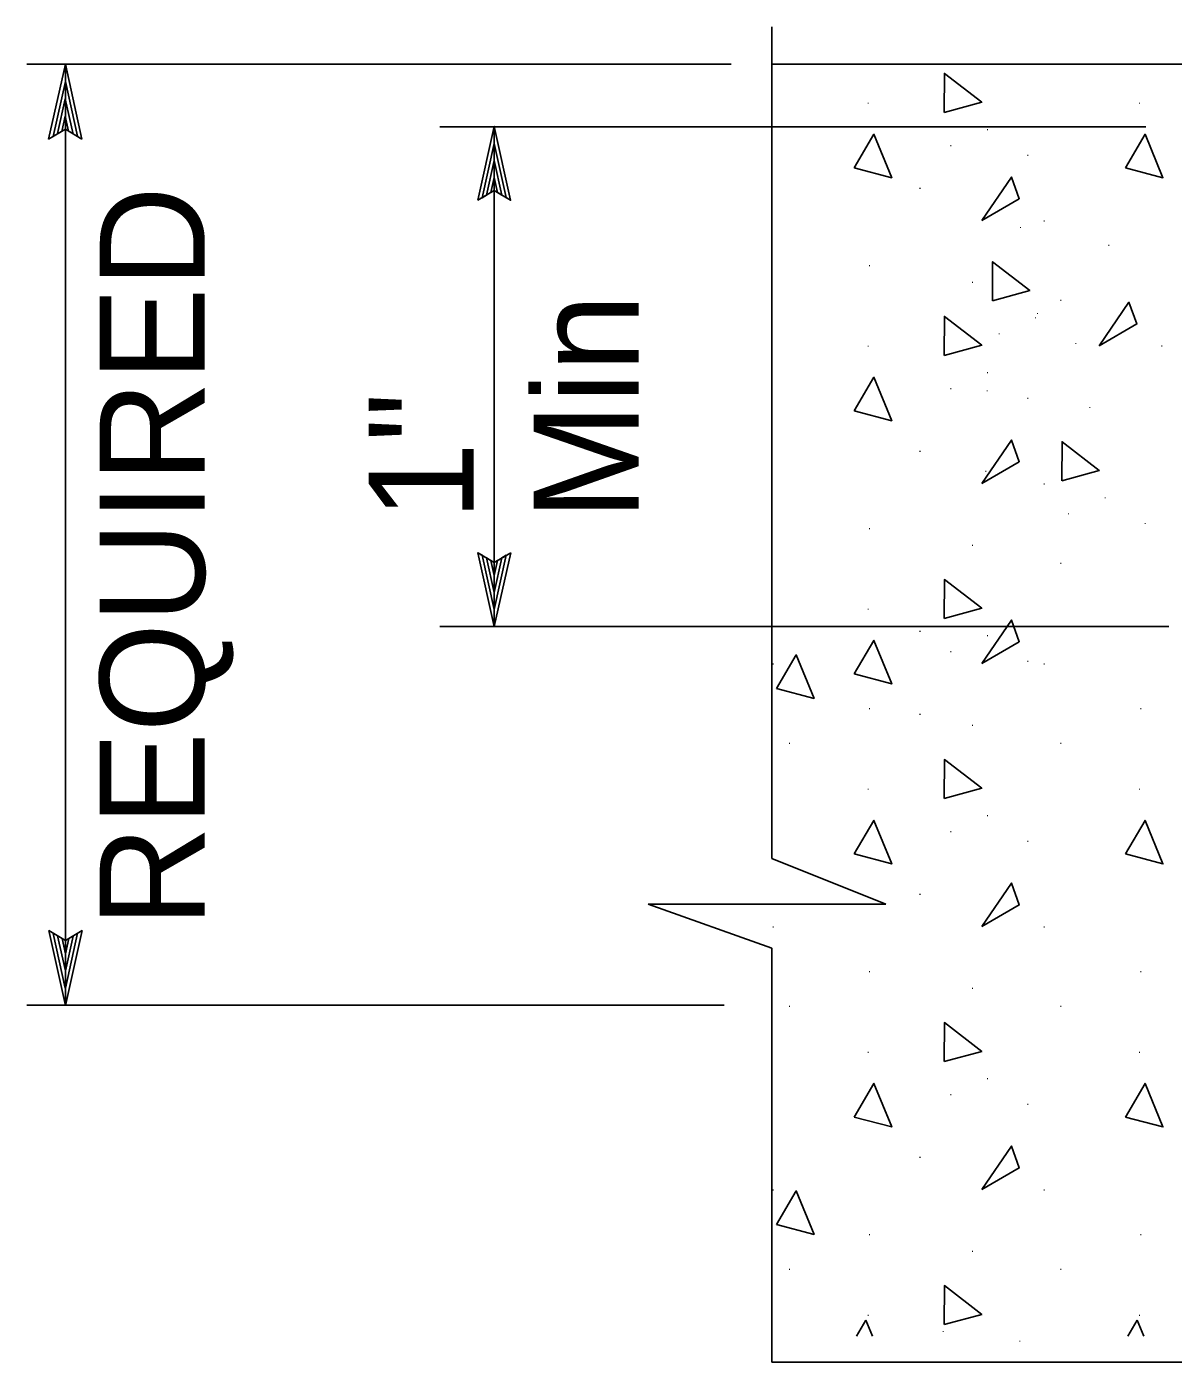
# Model space of a CAD drawing. Extents: x -894 to 866, y -472 to 714.
# Drawn here: x 514.5 to 591, y 258.9 to 347.9 of the extents above; entities that cross this region are included whole.
import ezdxf

# ---------------------------------------------------------------- set-up
doc = ezdxf.new("R2010")
doc.units = 0
doc.layers.add('es_DETAIL', color=7, linetype='Continuous')
doc.layers.add('es_DETAIL-anno', color=7, linetype='Continuous')

msp = doc.modelspace()

# ---------------------------------------------------------------- linework, layer by layer
at = {"layer": 'es_DETAIL'}
for p, q in [((564.2, 347.91), (564.2, 292.468)), ((564.2, 345.41), (592.534, 345.41)), ((571.8, 289.411), (564.2, 292.468)), ((555.967, 289.411), (571.8, 289.411)), ((555.967, 289.411), (564.2, 286.489)), ((564.2, 286.489), (564.2, 258.877)), ((564.2, 258.877), (637.533, 258.877))]:
    msp.add_line(p, q, dxfattribs=at)
for points in [[(575.697, 342.191), (575.718, 344.793), (578.197, 342.873)], [(569.692, 338.496), (571.011, 340.739), (572.198, 337.837)], [(587.777, 338.496), (589.095, 340.739), (590.283, 337.837)], [(578.197, 334.989), (580.174, 337.891), (580.702, 336.441)], [(578.908, 329.643), (578.928, 332.245), (581.407, 330.325)], [(586.034, 326.642), (588.012, 329.545), (588.54, 328.094)], [(575.697, 325.991), (575.718, 328.593), (578.197, 326.672)], [(569.692, 322.296), (571.011, 324.539), (572.198, 321.637)], [(578.197, 317.454), (580.174, 320.356), (580.702, 318.906)], [(583.535, 317.644), (583.555, 320.246), (586.034, 318.326)], [(575.697, 308.456), (575.718, 311.058), (578.197, 309.138)], [(578.197, 305.455), (580.174, 308.357), (580.702, 306.907)], [(569.692, 304.761), (571.011, 307.004), (572.198, 304.102)], [(564.516, 303.793), (565.834, 306.036), (567.021, 303.134)], [(575.697, 296.457), (575.718, 299.059), (578.197, 297.139)], [(569.692, 292.762), (571.011, 295.005), (572.198, 292.103)], [(587.777, 292.762), (589.095, 295.005), (590.283, 292.103)], [(578.197, 287.92), (580.174, 290.823), (580.702, 289.372)], [(575.697, 278.922), (575.718, 281.524), (578.197, 279.604)], [(569.692, 275.227), (571.011, 277.47), (572.198, 274.568)], [(587.777, 275.227), (589.095, 277.47), (590.283, 274.568)], [(578.197, 270.386), (580.174, 273.288), (580.702, 271.837)], [(564.516, 268.06), (565.834, 270.303), (567.021, 267.401)], [(575.697, 261.387), (575.718, 263.989), (578.197, 262.069)]]:
    msp.add_lwpolyline(points, close=True, dxfattribs=at)
for points in [[(569.864, 260.627), (570.486, 261.685)], [(570.486, 261.685), (570.919, 260.627)], [(587.949, 260.627), (588.57, 261.685)], [(588.57, 261.685), (589.004, 260.627)]]:
    msp.add_lwpolyline(points, dxfattribs=at)
at = {"layer": 'es_DETAIL-anno'}
for p, q in [((561.496, 345.41), (514.54, 345.41)), ((515.998, 340.41), (517.115, 345.41)), ((517.115, 345.41), (517.115, 345.41)), ((517.115, 345.41), (518.224, 340.41)), ((517.115, 282.684), (517.115, 345.41)), ((516.295, 340.59), (517.115, 344.26)), ((517.118, 344.251), (517.924, 340.606)), ((516.595, 340.785), (517.113, 343.108)), ((517.113, 343.108), (517.635, 340.753)), ((516.884, 340.932), (517.113, 341.957)), ((517.113, 341.957), (517.336, 340.949)), ((517.115, 341.077), (515.998, 340.41)), ((518.224, 340.41), (517.115, 341.077)), ((589.133, 341.243), (542.075, 341.243)), ((545.703, 307.927), (545.703, 341.26)), ((515.998, 340.41), (515.998, 340.41)), ((518.224, 340.41), (518.224, 340.41)), ((590.665, 307.927), (542.075, 307.927)), ((517.115, 282.661), (516.007, 287.661)), ((516.007, 287.661), (516.007, 287.661)), ((516.007, 287.661), (517.115, 286.994)), ((517.115, 286.994), (518.232, 287.661)), ((518.232, 287.661), (517.115, 282.661)), ((518.232, 287.661), (518.232, 287.661)), ((517.112, 283.82), (516.306, 287.465)), ((517.117, 284.963), (516.595, 287.317)), ((517.118, 286.114), (516.894, 287.121)), ((517.935, 287.48), (517.116, 283.81)), ((517.636, 287.285), (517.117, 284.963)), ((517.347, 287.138), (517.118, 286.114)), ((561.041, 282.684), (514.54, 282.684)), ((517.115, 282.661), (517.115, 282.661))]:
    msp.add_line(p, q, dxfattribs=at)
for points in [[(544.604, 336.339), (545.704, 341.26), (546.795, 336.339), (546.504, 336.514), (545.707, 340.119), (544.896, 336.513), (545.186, 336.686), (545.702, 338.994), (546.213, 336.689), (545.922, 336.864), (545.701, 337.861), (545.477, 336.86), (545.704, 336.995), (546.795, 336.339), (545.704, 336.995)], [(546.802, 312.848), (545.703, 307.927), (544.612, 312.848), (544.903, 312.673), (545.7, 309.068), (546.511, 312.674), (546.22, 312.501), (545.705, 310.193), (545.194, 312.498), (545.485, 312.323), (545.706, 311.326), (545.929, 312.327), (545.703, 312.192), (544.612, 312.848), (545.703, 312.192)]]:
    msp.add_lwpolyline(points, close=True, dxfattribs=at)

# ---------------------------------------------------------------- texts
at = {"layer": 'es_DETAIL'}
for p in [(570.536, 342.773), (588.621, 342.773), (578.483, 341.009), (576.047, 339.943), (581.166, 339.296), (573.987, 337.095), (582.273, 334.922), (580.69, 334.485), (586.581, 333.289), (570.621, 331.94), (577.48, 330.833), (583.371, 329.636), (581.694, 328.462), (581.825, 328.748), (579.258, 327.395), (584.376, 326.748), (570.536, 326.573), (590.111, 326.576), (578.483, 324.809), (576.047, 323.742), (578.459, 323.594), (581.166, 323.096), (585.318, 322.486), (573.987, 319.56), (578.374, 318.226), (582.273, 317.388), (586.321, 316.463), (583.885, 315.396), (570.621, 314.406), (589.004, 314.749), (577.48, 313.298), (583.371, 312.101), (570.536, 309.038), (573.987, 307.561), (578.483, 307.274), (576.047, 306.207), (564.189, 305.389), (581.166, 305.561), (582.273, 305.389), (570.621, 302.407), (573.987, 302.025), (588.706, 302.407), (577.48, 301.299), (565.287, 300.102), (583.371, 300.102), (570.536, 297.039), (588.621, 297.039), (578.483, 295.275), (576.047, 294.208), (581.166, 293.562), (573.987, 290.026), (564.189, 287.854), (582.273, 287.854), (570.621, 284.872), (588.706, 284.872), (577.48, 283.764), (565.287, 282.568), (583.371, 282.568), (570.536, 279.504), (588.621, 279.504), (578.483, 277.741), (576.047, 276.674), (581.166, 276.027), (573.987, 272.492), (564.189, 270.319), (582.273, 270.319), (570.621, 267.337), (588.706, 267.337), (577.48, 266.229), (565.287, 265.033), (583.371, 265.033), (570.536, 261.97), (577.959, 261.955), (588.621, 261.97), (575.523, 260.888), (580.641, 260.242)]:
    msp.add_text('.', height=0.533, dxfattribs=at).set_placement(p)
at = {"layer": 'es_DETAIL-anno'}
for s, p in [('REQUIRED', (526.408, 287.873)), ('Min', (555.34, 315.01)), ('1"', (544.34, 315.01))]:
    msp.add_text(s, height=7, rotation=90, dxfattribs=at).set_placement(p)

doc.saveas('drawing.dxf')
